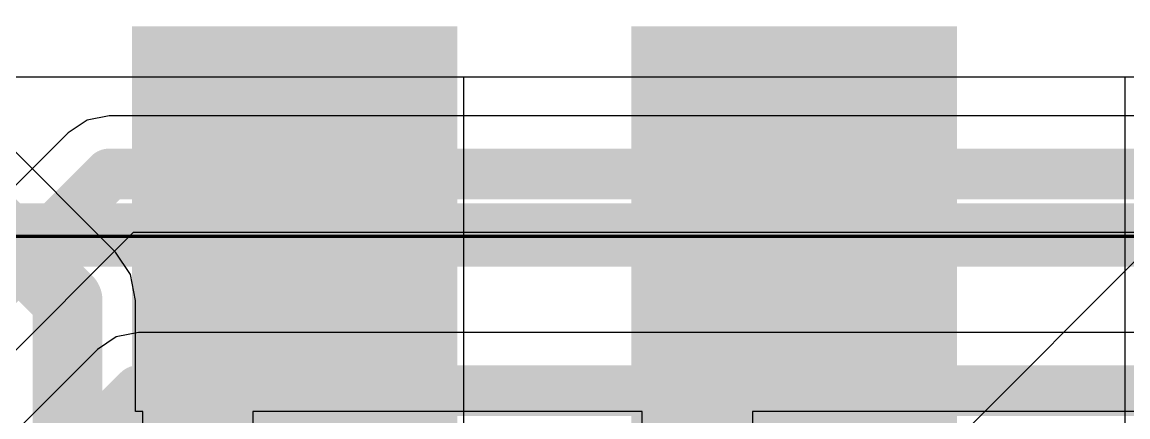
# Model space of a CAD drawing. Header units: inches. Extents: x -6 to 5433, y -4 to 5447.
# Drawn here: x 17.857 to 22.284, y 32.773 to 34.352 of the extents above; entities that cross this region are included whole.
import ezdxf

# ---------------------------------------------------------------- set-up
doc = ezdxf.new("R2010")
doc.units = ezdxf.units.IN
for name, color, linetype in [('Bottom Layer', 5, 'Continuous'), ('Bottom Paste', 16, 'Continuous'), ('Bottom Solder', 6, 'Continuous'), ('Ground', 16, 'Continuous'), ('Mechanical 4', 56, 'Continuous'), ('Power', 76, 'Continuous'), ('Top Layer', 1, 'Continuous'), ('Top Solder', 216, 'Continuous')]:
    doc.layers.add(name, color=color, linetype=linetype)

# ---------------------------------------------------------------- blocks, each defined once
blk = doc.blocks.new('BL_R8812AF1_B_18')
at = {"layer": 'Bottom Layer'}
for points in [[(-14.6, -2.45), (-12.4, -2.45), (-12.4, -3.55), (-14.6, -3.55)], [(-14.6, -4.45), (-12.4, -4.45), (-12.4, -5.55), (-14.6, -5.55)]]:
    blk.add_hatch(color=5, dxfattribs=at).paths.add_polyline_path(points)
at = {"layer": 'Bottom Paste'}
for points in [[(-14.6, -2.45), (-12.4, -2.45), (-12.4, -3.55), (-14.6, -3.55)], [(-14.6, -4.45), (-12.4, -4.45), (-12.4, -5.55), (-14.6, -5.55)]]:
    blk.add_hatch(color=16, dxfattribs=at).paths.add_polyline_path(points)
at = {"layer": 'Bottom Solder'}
for points in [[(-14.7016, -2.3484), (-12.2984, -2.3484), (-12.2984, -3.6516), (-14.7016, -3.6516)], [(-14.7016, -4.3484), (-12.2984, -4.3484), (-12.2984, -5.6516), (-14.7016, -5.6516)]]:
    blk.add_hatch(color=6, dxfattribs=at).paths.add_polyline_path(points)
blk = doc.blocks.new('TL3340AF160QG_33')
at = {"layer": 'Top Solder'}
blk.add_line((-1.71, 0.3751), (-5441.5052, 5436.5959), dxfattribs=at)

msp = doc.modelspace()

# ---------------------------------------------------------------- linework, layer by layer
at = {"layer": 'Bottom Layer'}
for p, q in [((19.6254, 32.0337), (19.6254, 34.1324)), ((19.6254, 34.1324), (22.2714, 34.1324)), ((22.2714, 34.1324), (22.2714, 32.0337))]:
    msp.add_line(p, q, dxfattribs=at)
msp.add_lwpolyline([(20.9484, 31.2949, 0.508, 0.508, 0), (20.9484, 33.1337, 0.508, 0.508, 0)], format="xyseb", dxfattribs=at)
msp.add_lwpolyline([(20.8214, 33.1337, 0.254, 0.254, 1), (21.0754, 33.1337, 0.254, 0.254, 1)], format="xyseb", close=True, dxfattribs=at)
at = {"layer": 'Ground'}
msp.add_line((16.995, 34.1324), (66.0734, 34.1324), dxfattribs=at)
at = {"layer": 'Mechanical 4'}
for points in [[(-2.5, 33.5, 0.254, 0.254, 0), (67.5, 33.5, 0.254, 0.254, 0)], [(-2.5028, 33.495, 0.0127, 0.0127, 0), (67.4972, 33.495, 0.0127, 0.0127, 0)]]:
    msp.add_lwpolyline(points, format="xyseb", dxfattribs=at)
at = {"layer": 'Power'}
for p, q in [((16.995, 34.1324), (61.7221, 34.1324)), ((18.1169, 33.9596), (18.0413, 33.909)), ((18.2061, 33.9773), (18.1169, 33.9596)), ((45.3209, 33.9773), (18.2061, 33.9773)), ((18.0413, 33.909), (14.0227, 29.8904)), ((14.2841, 29.4925), (18.3027, 33.5111)), ((18.3027, 33.5111), (45.2243, 33.5111)), ((18.2341, 33.0928), (18.1585, 33.0423)), ((18.3233, 33.1106), (18.2341, 33.0928)), ((42.2063, 33.1106), (18.3233, 33.1106)), ((18.1585, 33.0423), (13.7875, 28.6713))]:
    msp.add_line(p, q, dxfattribs=at)
for points in [[(14.1193, 29.6573, 0.2032, 0.2032, 0), (18.2061, 33.7442, 0.2032, 0.2032, 0)], [(18.2061, 33.7442, 0.2032, 0.2032, 0), (45.3209, 33.7442, 0.2032, 0.2032, 0)], [(13.9523, 28.5065, 0.2032, 0.2032, 0), (18.3233, 32.8775, 0.2032, 0.2032, 0)], [(18.3233, 32.8775, 0.2032, 0.2032, 0), (42.5719, 32.8775, 0.2032, 0.2032, 0)]]:
    msp.add_lwpolyline(points, format="xyseb", dxfattribs=at)
for points in [[(18.1553, 33.7442, 0.1016, 0.1016, 1), (18.2569, 33.7442, 0.1016, 0.1016, 1)], [(18.1553, 33.7442, 0.1016, 0.1016, 1), (18.2569, 33.7442, 0.1016, 0.1016, 1)], [(18.2725, 32.8775, 0.1016, 0.1016, 1), (18.3741, 32.8775, 0.1016, 0.1016, 1)], [(18.2725, 32.8775, 0.1016, 0.1016, 1), (18.3741, 32.8775, 0.1016, 0.1016, 1)]]:
    msp.add_lwpolyline(points, format="xyseb", close=True, dxfattribs=at)
at = {"layer": 'Top Layer'}
for p, q in [((17.628, 34.1324), (40.6721, 34.1324)), ((18.2315, 33.431), (17.719, 33.9434)), ((18.2904, 33.3427), (18.2315, 33.431)), ((18.2315, 33.431), (18.2315, 33.431)), ((18.3111, 33.2387), (18.2904, 33.3427)), ((18.3111, 32.7947), (18.3111, 33.2387)), ((18.3111, 33.2387), (18.3111, 33.2387)), ((18.3401, 32.7947), (18.3111, 32.7947)), ((18.3401, 31.0907), (18.3401, 32.7947)), ((20.3401, 32.7947), (18.7811, 32.7947)), ((18.7811, 32.7947), (18.7811, 31.0907)), ((20.3401, 31.1586), (20.3401, 32.7947)), ((22.8401, 32.7947), (20.7811, 32.7947)), ((20.7811, 32.7947), (20.7811, 31.0907))]:
    msp.add_line(p, q, dxfattribs=at)
for points in [[(17.5267, 33.7512, 0.2794, 0.2794, 0), (18.0392, 33.2387, 0.2794, 0.2794, 0)], [(18.0392, 31.9641, 0.2794, 0.2794, 0), (18.0392, 33.2387, 0.2794, 0.2794, 0)]]:
    msp.add_lwpolyline(points, format="xyseb", dxfattribs=at)
msp.add_lwpolyline([(17.9693, 33.2387, 0.1397, 0.1397, 1), (18.109, 33.2387, 0.1397, 0.1397, 1)], format="xyseb", close=True, dxfattribs=at)
msp.add_lwpolyline([(17.9693, 33.2387, 0.1397, 0.1397, 1), (18.109, 33.2387, 0.1397, 0.1397, 1)], format="xyseb", close=True, dxfattribs=at)

# ---------------------------------------------------------------- block references
at = {"rotation": 270}
for name, p in [('TL3340AF160QG_33', (-3.7438, 5.9879)), ('BL_R8812AF1_B_18', (23.9484, 19.6337))]:
    msp.add_blockref(name, p, dxfattribs=at)

doc.saveas('drawing.dxf')
